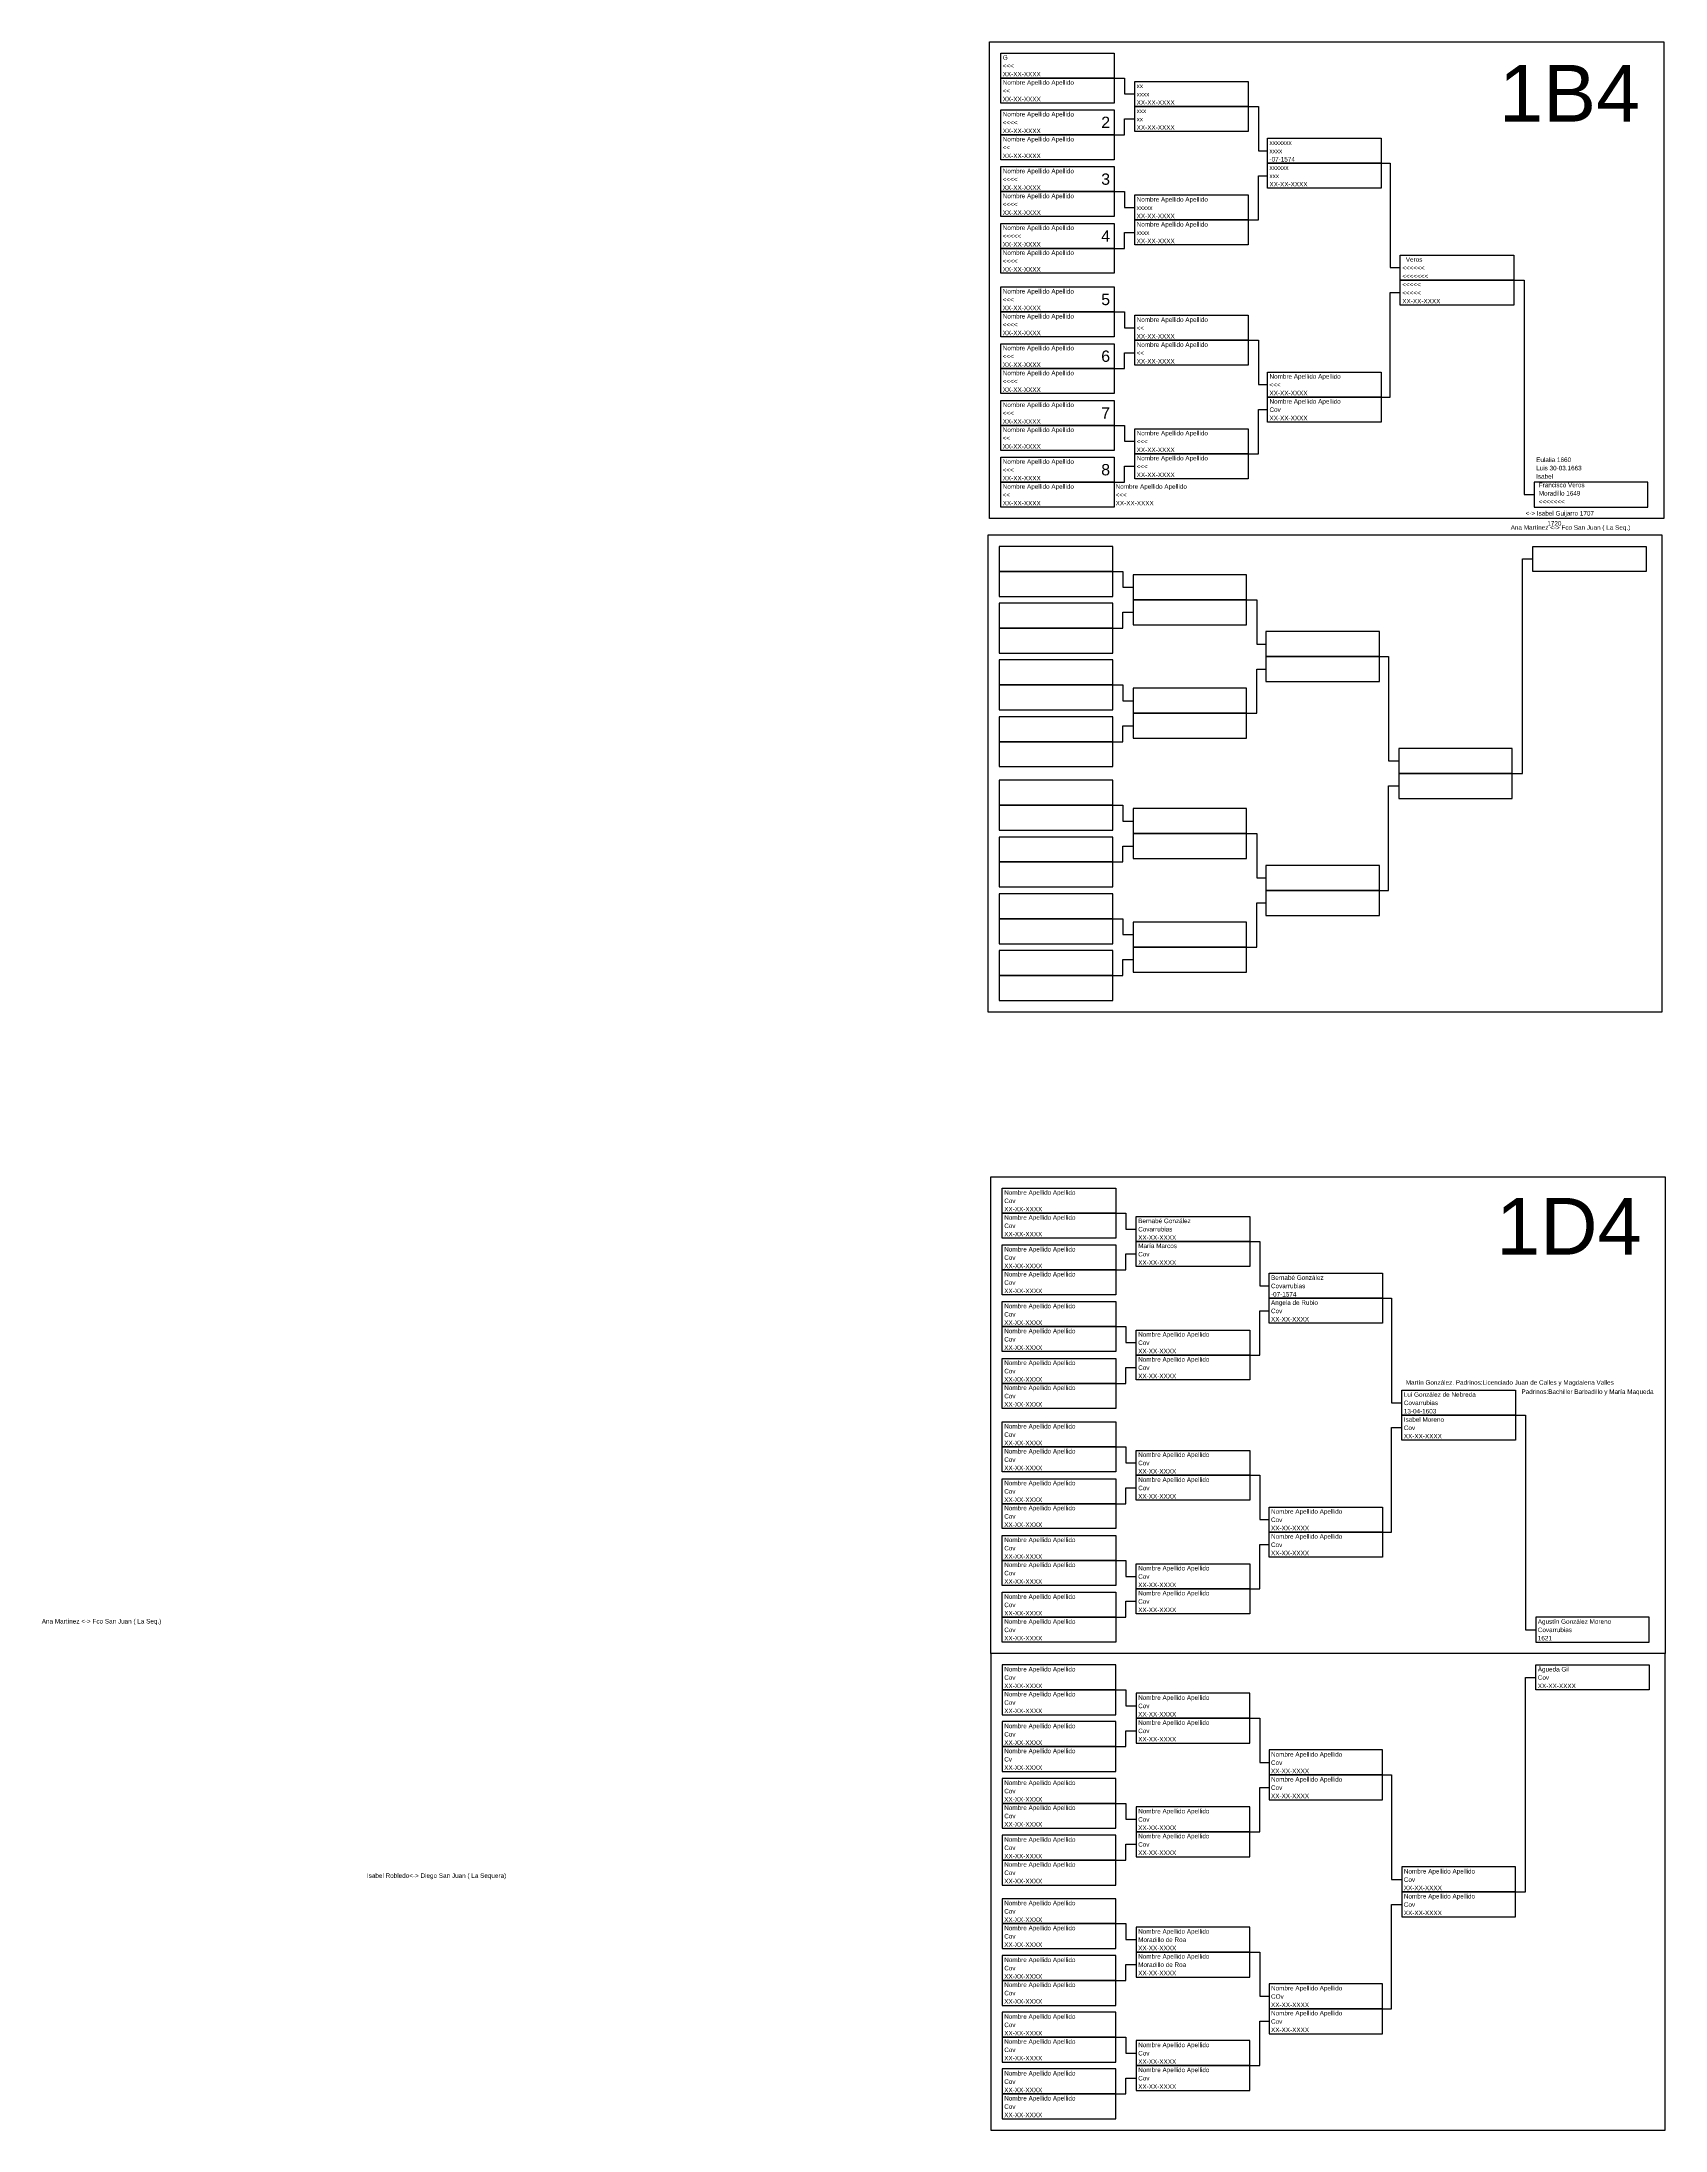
# Model space of a CAD drawing. Header units: millimetres. Extents: x -16844 to 23151, y -8543 to 4892.
# Drawn here: x -5241 to -4526, y -1500 to -580 of the extents above; entities that cross this region are included whole.
import ezdxf
from ezdxf.enums import TextEntityAlignment as Align

# ---------------------------------------------------------------- set-up
doc = ezdxf.new("R2010")
doc.units = ezdxf.units.MM
doc.layers.add('Guijarro', color=90, linetype='Continuous')
doc.layers.add('Sanz', color=230, linetype='Continuous')
doc.styles.add('Arial', font='arial.ttf', dxfattribs={"height": 0.01})

# ---------------------------------------------------------------- blocks, each defined once
blk = doc.blocks.new('Hoja superior')
for points in [[(0, 210), (297, 210), (297, 0), (0, 0)], [(5, 205), (55, 205), (55, 194), (5, 194)], [(5, 194), (55, 194), (55, 183), (5, 183)], [(64, 192.5), (114, 192.5), (114, 181.5), (64, 181.5)], [(5, 180), (55, 180), (55, 169), (5, 169)], [(64, 181.5), (114, 181.5), (114, 170.5), (64, 170.5)], [(5, 169), (55, 169), (55, 158), (5, 158)], [(122.5, 167.5), (172.5, 167.5), (172.5, 156.5), (122.5, 156.5)], [(122.5, 156.5), (172.5, 156.5), (172.5, 145.5), (122.5, 145.5)], [(5, 155), (55, 155), (55, 144), (5, 144)], [(5, 144), (55, 144), (55, 133), (5, 133)], [(64, 142.5), (114, 142.5), (114, 131.5), (64, 131.5)], [(5, 130), (55, 130), (55, 119), (5, 119)], [(64, 131.5), (114, 131.5), (114, 120.5), (64, 120.5)], [(5, 119), (55, 119), (55, 108), (5, 108)], [(181, 116), (231, 116), (231, 105), (181, 105)], [(5, 102), (55, 102), (55, 91), (5, 91)], [(181, 105), (231, 105), (231, 94), (181, 94)], [(5, 91), (55, 91), (55, 80), (5, 80)], [(64, 89.5), (114, 89.5), (114, 78.5), (64, 78.5)], [(5, 77), (55, 77), (55, 66), (5, 66)], [(64, 78.5), (114, 78.5), (114, 67.5), (64, 67.5)], [(5, 66), (55, 66), (55, 55), (5, 55)], [(122.5, 64.5), (172.5, 64.5), (172.5, 53.5), (122.5, 53.5)], [(5, 52), (55, 52), (55, 41), (5, 41)], [(122.5, 53.5), (172.5, 53.5), (172.5, 42.5), (122.5, 42.5)], [(5, 41), (55, 41), (55, 30), (5, 30)], [(64, 39.5), (114, 39.5), (114, 28.5), (64, 28.5)], [(64, 28.5), (114, 28.5), (114, 17.5), (64, 17.5)], [(5, 27), (55, 27), (55, 16), (5, 16)], [(5, 16), (55, 16), (55, 5), (5, 5)], [(240, 5), (290, 5), (290, 16), (240, 16)]]:
    blk.add_lwpolyline(points, close=True)
for points in [[(55, 194), (59.5, 194), (59.5, 187), (64, 187)], [(55, 169), (59.5, 169), (59.5, 176), (64, 176)], [(114, 181.5), (118.5, 181.5), (118.5, 162), (122.5, 162)], [(172.5, 156.5), (176.5, 156.5), (176.5, 110.5), (181, 110.5)], [(114, 131.5), (118.5, 131.5), (118.5, 151), (122.5, 151)], [(55, 144), (59.5, 144), (59.5, 137), (64, 137)], [(55, 119), (59.5, 119), (59.5, 126), (64, 126)], [(231, 105), (235.5, 105), (235.5, 10.5), (240, 10.5)], [(172.5, 53.5), (176.5, 53.5), (176.5, 99.5), (181, 99.5)], [(55, 91), (59.5, 91), (59.5, 84), (64, 84)], [(114, 78.5), (118.5, 78.5), (118.5, 59), (122.5, 59)], [(55, 66), (59.5, 66), (59.5, 73), (64, 73)], [(114, 28.5), (118.5, 28.5), (118.5, 48), (122.5, 48)], [(55, 41), (59.5, 41), (59.5, 34), (64, 34)], [(55, 16), (59.5, 16), (59.5, 23), (64, 23)]]:
    blk.add_lwpolyline(points)
blk = doc.blocks.new('Hoja inferior')
for points in [[(0, -210), (297, -210), (297, 0), (0, 0)], [(5, -16), (55, -16), (55, -5), (5, -5)], [(240, -5), (290, -5), (290, -16), (240, -16)], [(5, -27), (55, -27), (55, -16), (5, -16)], [(64, -28.5), (114, -28.5), (114, -17.5), (64, -17.5)], [(5, -41), (55, -41), (55, -30), (5, -30)], [(64, -39.5), (114, -39.5), (114, -28.5), (64, -28.5)], [(5, -52), (55, -52), (55, -41), (5, -41)], [(122.5, -53.5), (172.5, -53.5), (172.5, -42.5), (122.5, -42.5)], [(5, -66), (55, -66), (55, -55), (5, -55)], [(122.5, -64.5), (172.5, -64.5), (172.5, -53.5), (122.5, -53.5)], [(5, -77), (55, -77), (55, -66), (5, -66)], [(64, -78.5), (114, -78.5), (114, -67.5), (64, -67.5)], [(5, -91), (55, -91), (55, -80), (5, -80)], [(64, -89.5), (114, -89.5), (114, -78.5), (64, -78.5)], [(5, -102), (55, -102), (55, -91), (5, -91)], [(181, -105), (231, -105), (231, -94), (181, -94)], [(5, -119), (55, -119), (55, -108), (5, -108)], [(181, -116), (231, -116), (231, -105), (181, -105)], [(5, -130), (55, -130), (55, -119), (5, -119)], [(64, -131.5), (114, -131.5), (114, -120.5), (64, -120.5)], [(5, -144), (55, -144), (55, -133), (5, -133)], [(64, -142.5), (114, -142.5), (114, -131.5), (64, -131.5)], [(5, -155), (55, -155), (55, -144), (5, -144)], [(122.5, -156.5), (172.5, -156.5), (172.5, -145.5), (122.5, -145.5)], [(5, -169), (55, -169), (55, -158), (5, -158)], [(122.5, -167.5), (172.5, -167.5), (172.5, -156.5), (122.5, -156.5)], [(5, -180), (55, -180), (55, -169), (5, -169)], [(64, -181.5), (114, -181.5), (114, -170.5), (64, -170.5)], [(5, -194), (55, -194), (55, -183), (5, -183)], [(64, -192.5), (114, -192.5), (114, -181.5), (64, -181.5)], [(5, -205), (55, -205), (55, -194), (5, -194)]]:
    blk.add_lwpolyline(points, close=True)
for points in [[(55, -16), (59.5, -16), (59.5, -23), (64, -23)], [(231, -105), (235.5, -105), (235.5, -10.5), (240, -10.5)], [(55, -41), (59.5, -41), (59.5, -34), (64, -34)], [(114, -28.5), (118.5, -28.5), (118.5, -48), (122.5, -48)], [(172.5, -53.5), (176.5, -53.5), (176.5, -99.5), (181, -99.5)], [(114, -78.5), (118.5, -78.5), (118.5, -59), (122.5, -59)], [(55, -66), (59.5, -66), (59.5, -73), (64, -73)], [(55, -91), (59.5, -91), (59.5, -84), (64, -84)], [(55, -119), (59.5, -119), (59.5, -126), (64, -126)], [(172.5, -156.5), (176.5, -156.5), (176.5, -110.5), (181, -110.5)], [(55, -144), (59.5, -144), (59.5, -137), (64, -137)], [(114, -131.5), (118.5, -131.5), (118.5, -151), (122.5, -151)], [(114, -181.5), (118.5, -181.5), (118.5, -162), (122.5, -162)], [(55, -169), (59.5, -169), (59.5, -176), (64, -176)], [(55, -194), (59.5, -194), (59.5, -187), (64, -187)]]:
    blk.add_lwpolyline(points)
blk = doc.blocks.new('Casilla')
at = {"style": 'Arial'}
for tag, p in [('NOMBRE', (0.88, 8.08)), ('LUGAR_NACIMIENTO', (0.88, 4.42)), ('FECHA', (0.88, 0.75))]:
    blk.add_attdef(tag, p, '', height=2, dxfattribs=at)
blk = doc.blocks.new('Hermanos')
at = {"style": 'Arial'}
blk.add_attdef('NOMBRE', (0, 0), '', height=2, dxfattribs=at)

msp = doc.modelspace()

# ---------------------------------------------------------------- block references
for name, p, values in [('Casilla', (-4818.91, -596), {'NOMBRE': 'G', 'LUGAR_NACIMIENTO': '<<<', 'FECHA': 'XX-XX-XXXX'}), ('Casilla', (-4818.91, -607), {'NOMBRE': 'Nombre Apellido Apellido', 'LUGAR_NACIMIENTO': '<<', 'FECHA': 'XX-XX-XXXX'}), ('Casilla', (-4759.91, -608.5), {'NOMBRE': 'xx', 'LUGAR_NACIMIENTO': 'xxxx', 'FECHA': 'XX-XX-XXXX'}), ('Casilla', (-4818.91, -621), {'NOMBRE': 'Nombre Apellido Apellido', 'LUGAR_NACIMIENTO': '<<<<', 'FECHA': 'XX-XX-XXXX'}), ('Casilla', (-4759.91, -619.5), {'NOMBRE': 'xxx', 'LUGAR_NACIMIENTO': 'xx', 'FECHA': 'XX-XX-XXXX'}), ('Casilla', (-4818.91, -632), {'NOMBRE': 'Nombre Apellido Apellido', 'LUGAR_NACIMIENTO': '<<', 'FECHA': 'XX-XX-XXXX'}), ('Casilla', (-4701.41, -633.5), {'NOMBRE': 'xxxxxxx', 'LUGAR_NACIMIENTO': 'xxxx', 'FECHA': '-07-1574'}), ('Casilla', (-4818.91, -646), {'NOMBRE': 'Nombre Apellido Apellido', 'LUGAR_NACIMIENTO': '<<<<', 'FECHA': 'XX-XX-XXXX'}), ('Casilla', (-4701.41, -644.5), {'NOMBRE': 'xxxxxx', 'LUGAR_NACIMIENTO': 'xxx', 'FECHA': 'XX-XX-XXXX'}), ('Casilla', (-4818.91, -657), {'NOMBRE': 'Nombre Apellido Apellido', 'LUGAR_NACIMIENTO': '<<<<', 'FECHA': 'XX-XX-XXXX'}), ('Casilla', (-4759.91, -658.5), {'NOMBRE': 'Nombre Apellido Apellido', 'LUGAR_NACIMIENTO': 'xxxxx', 'FECHA': 'XX-XX-XXXX'}), ('Casilla', (-4818.91, -671), {'NOMBRE': 'Nombre Apellido Apellido', 'LUGAR_NACIMIENTO': '<<<<<', 'FECHA': 'XX-XX-XXXX'}), ('Casilla', (-4759.91, -669.5), {'NOMBRE': 'Nombre Apellido Apellido', 'LUGAR_NACIMIENTO': 'xxxx', 'FECHA': 'XX-XX-XXXX'}), ('Casilla', (-4818.91, -682), {'NOMBRE': 'Nombre Apellido Apellido', 'LUGAR_NACIMIENTO': '<<<<', 'FECHA': 'XX-XX-XXXX'}), ('Casilla', (-4642.91, -685), {'NOMBRE': '  Veros', 'LUGAR_NACIMIENTO': '<<<<<<', 'FECHA': '<<<<<<<'}), ('Casilla', (-4818.91, -699), {'NOMBRE': 'Nombre Apellido Apellido', 'LUGAR_NACIMIENTO': '<<<', 'FECHA': 'XX-XX-XXXX'}), ('Casilla', (-4642.91, -696), {'NOMBRE': '<<<<<', 'LUGAR_NACIMIENTO': '<<<<<', 'FECHA': 'XX-XX-XXXX'}), ('Casilla', (-4818.91, -710), {'NOMBRE': 'Nombre Apellido Apellido', 'LUGAR_NACIMIENTO': '<<<<', 'FECHA': 'XX-XX-XXXX'}), ('Casilla', (-4759.91, -711.5), {'NOMBRE': 'Nombre Apellido Apellido', 'LUGAR_NACIMIENTO': '<<', 'FECHA': 'XX-XX-XXXX'}), ('Casilla', (-4818.91, -724), {'NOMBRE': 'Nombre Apellido Apellido', 'LUGAR_NACIMIENTO': '<<<', 'FECHA': 'XX-XX-XXXX'}), ('Casilla', (-4759.91, -722.5), {'NOMBRE': 'Nombre Apellido Apellido', 'LUGAR_NACIMIENTO': '<<', 'FECHA': 'XX-XX-XXXX'}), ('Casilla', (-4818.91, -735), {'NOMBRE': 'Nombre Apellido Apellido', 'LUGAR_NACIMIENTO': '<<<<', 'FECHA': 'XX-XX-XXXX'}), ('Casilla', (-4701.41, -736.5), {'NOMBRE': 'Nombre Apellido Apellido', 'LUGAR_NACIMIENTO': '<<<', 'FECHA': 'XX-XX-XXXX'}), ('Casilla', (-4818.91, -749), {'NOMBRE': 'Nombre Apellido Apellido', 'LUGAR_NACIMIENTO': '<<<', 'FECHA': 'XX-XX-XXXX'}), ('Casilla', (-4701.41, -747.5), {'NOMBRE': 'Nombre Apellido Apellido', 'LUGAR_NACIMIENTO': 'Cov', 'FECHA': 'XX-XX-XXXX'}), ('Casilla', (-4818.91, -760), {'NOMBRE': 'Nombre Apellido Apellido', 'LUGAR_NACIMIENTO': '<<', 'FECHA': 'XX-XX-XXXX'}), ('Casilla', (-4759.91, -761.5), {'NOMBRE': 'Nombre Apellido Apellido', 'LUGAR_NACIMIENTO': '<<<', 'FECHA': 'XX-XX-XXXX'}), ('Casilla', (-4759.91, -772.5), {'NOMBRE': 'Nombre Apellido Apellido', 'LUGAR_NACIMIENTO': '<<<', 'FECHA': 'XX-XX-XXXX'}), ('Casilla', (-4583.95, -773.2), {'NOMBRE': 'Eulalia 1660', 'LUGAR_NACIMIENTO': 'Luis 30-03.1663', 'FECHA': 'Isabel'}), ('Casilla', (-4818.91, -774), {'NOMBRE': 'Nombre Apellido Apellido', 'LUGAR_NACIMIENTO': '<<<', 'FECHA': 'XX-XX-XXXX'}), ('Casilla', (-4818.91, -785), {'NOMBRE': 'Nombre Apellido Apellido', 'LUGAR_NACIMIENTO': '<<', 'FECHA': 'XX-XX-XXXX'}), ('Casilla', (-4769.16, -785), {'NOMBRE': 'Nombre Apellido Apellido', 'LUGAR_NACIMIENTO': '<<<', 'FECHA': 'XX-XX-XXXX'}), ('Casilla', (-4582.81, -784.32), {'NOMBRE': 'Francisco Veros', 'LUGAR_NACIMIENTO': 'Moradillo 1649', 'FECHA': '<<<<<<<'}), ('Hermanos', (-4588.52, -788.72), {'NOMBRE': ' <-> Isabel Guijarro 1707'}), ('Hermanos', (-4582.82, -793.17), {'NOMBRE': '      1720'}), ('Hermanos', (-4595.07, -794.97), {'NOMBRE': ' Ana Martínez <-> Fco San Juan ( La Seq.)'}), ('Casilla', (-4818.24, -1096), {'NOMBRE': 'Nombre Apellido Apellido', 'LUGAR_NACIMIENTO': 'Cov', 'FECHA': 'XX-XX-XXXX'}), ('Casilla', (-4818.24, -1107), {'NOMBRE': 'Nombre Apellido Apellido', 'LUGAR_NACIMIENTO': 'Cov', 'FECHA': 'XX-XX-XXXX'}), ('Casilla', (-4759.24, -1108.5), {'NOMBRE': 'Bernabé González', 'LUGAR_NACIMIENTO': 'Covarrubias', 'FECHA': 'XX-XX-XXXX'}), ('Casilla', (-4818.24, -1121), {'NOMBRE': 'Nombre Apellido Apellido', 'LUGAR_NACIMIENTO': 'Cov', 'FECHA': 'XX-XX-XXXX'}), ('Casilla', (-4759.24, -1119.5), {'NOMBRE': 'María Marcos', 'LUGAR_NACIMIENTO': 'Cov', 'FECHA': 'XX-XX-XXXX'}), ('Casilla', (-4818.24, -1132), {'NOMBRE': 'Nombre Apellido Apellido', 'LUGAR_NACIMIENTO': 'Cov', 'FECHA': 'XX-XX-XXXX'}), ('Casilla', (-4700.74, -1133.5), {'NOMBRE': 'Bernabé González', 'LUGAR_NACIMIENTO': 'Covarrubias', 'FECHA': '-07-1574'}), ('Casilla', (-4818.24, -1146), {'NOMBRE': 'Nombre Apellido Apellido', 'LUGAR_NACIMIENTO': 'Cov', 'FECHA': 'XX-XX-XXXX'}), ('Casilla', (-4700.74, -1144.5), {'NOMBRE': 'Angela de Rubio', 'LUGAR_NACIMIENTO': 'Cov', 'FECHA': 'XX-XX-XXXX'}), ('Casilla', (-4818.24, -1157), {'NOMBRE': 'Nombre Apellido Apellido', 'LUGAR_NACIMIENTO': 'Cov', 'FECHA': 'XX-XX-XXXX'}), ('Casilla', (-4759.24, -1158.5), {'NOMBRE': 'Nombre Apellido Apellido', 'LUGAR_NACIMIENTO': 'Cov', 'FECHA': 'XX-XX-XXXX'}), ('Casilla', (-4818.24, -1171), {'NOMBRE': 'Nombre Apellido Apellido', 'LUGAR_NACIMIENTO': 'Cov', 'FECHA': 'XX-XX-XXXX'}), ('Casilla', (-4759.24, -1169.5), {'NOMBRE': 'Nombre Apellido Apellido', 'LUGAR_NACIMIENTO': 'Cov', 'FECHA': 'XX-XX-XXXX'}), ('Casilla', (-4818.24, -1182), {'NOMBRE': 'Nombre Apellido Apellido', 'LUGAR_NACIMIENTO': 'Cov', 'FECHA': 'XX-XX-XXXX'}), ('Casilla', (-4642.24, -1185), {'NOMBRE': 'Lui González de Nebreda', 'LUGAR_NACIMIENTO': 'Covarrubias', 'FECHA': '13-04-1603'}), ('Hermanos', (-4640.52, -1171.6), {'NOMBRE': 'Martín González. Padrinos:Licenciado Juan de Calles y Magdalena Valles'}), ('Hermanos', (-4589.57, -1175.67), {'NOMBRE': 'Padrinos:Bachiller Barbadillo y María Maqueda'}), ('Casilla', (-4642.24, -1196), {'NOMBRE': 'Isabel Moreno', 'LUGAR_NACIMIENTO': 'Cov', 'FECHA': 'XX-XX-XXXX'}), ('Casilla', (-4818.24, -1199), {'NOMBRE': 'Nombre Apellido Apellido', 'LUGAR_NACIMIENTO': 'Cov', 'FECHA': 'XX-XX-XXXX'}), ('Casilla', (-4818.24, -1210), {'NOMBRE': 'Nombre Apellido Apellido', 'LUGAR_NACIMIENTO': 'Cov', 'FECHA': 'XX-XX-XXXX'}), ('Casilla', (-4759.24, -1211.5), {'NOMBRE': 'Nombre Apellido Apellido', 'LUGAR_NACIMIENTO': 'Cov', 'FECHA': 'XX-XX-XXXX'}), ('Casilla', (-4818.24, -1224), {'NOMBRE': 'Nombre Apellido Apellido', 'LUGAR_NACIMIENTO': 'Cov', 'FECHA': 'XX-XX-XXXX'}), ('Casilla', (-4759.24, -1222.5), {'NOMBRE': 'Nombre Apellido Apellido', 'LUGAR_NACIMIENTO': 'Cov', 'FECHA': 'XX-XX-XXXX'}), ('Casilla', (-4818.24, -1235), {'NOMBRE': 'Nombre Apellido Apellido', 'LUGAR_NACIMIENTO': 'Cov', 'FECHA': 'XX-XX-XXXX'}), ('Casilla', (-4700.74, -1236.5), {'NOMBRE': 'Nombre Apellido Apellido', 'LUGAR_NACIMIENTO': 'Cov', 'FECHA': 'XX-XX-XXXX'}), ('Casilla', (-4818.24, -1249), {'NOMBRE': 'Nombre Apellido Apellido', 'LUGAR_NACIMIENTO': 'Cov', 'FECHA': 'XX-XX-XXXX'}), ('Casilla', (-4700.74, -1247.5), {'NOMBRE': 'Nombre Apellido Apellido', 'LUGAR_NACIMIENTO': 'Cov', 'FECHA': 'XX-XX-XXXX'}), ('Casilla', (-4818.24, -1260), {'NOMBRE': 'Nombre Apellido Apellido', 'LUGAR_NACIMIENTO': 'Cov', 'FECHA': 'XX-XX-XXXX'}), ('Casilla', (-4759.24, -1261.5), {'NOMBRE': 'Nombre Apellido Apellido', 'LUGAR_NACIMIENTO': 'Cov', 'FECHA': 'XX-XX-XXXX'}), ('Casilla', (-4818.24, -1274), {'NOMBRE': 'Nombre Apellido Apellido', 'LUGAR_NACIMIENTO': 'Cov', 'FECHA': 'XX-XX-XXXX'}), ('Casilla', (-4759.24, -1272.5), {'NOMBRE': 'Nombre Apellido Apellido', 'LUGAR_NACIMIENTO': 'Cov', 'FECHA': 'XX-XX-XXXX'}), ('Hermanos', (-5242.04, -1276.79), {'NOMBRE': ' Ana Martínez <-> Fco San Juan ( La Seq.)'}), ('Casilla', (-4818.24, -1285), {'NOMBRE': 'Nombre Apellido Apellido', 'LUGAR_NACIMIENTO': 'Cov', 'FECHA': 'XX-XX-XXXX'}), ('Casilla', (-4583.24, -1285), {'NOMBRE': 'Agustín González Moreno', 'LUGAR_NACIMIENTO': 'Covarrubias', 'FECHA': '1621'}), ('Casilla', (-4818.24, -1306), {'NOMBRE': 'Nombre Apellido Apellido', 'LUGAR_NACIMIENTO': 'Cov', 'FECHA': 'XX-XX-XXXX'}), ('Casilla', (-4583.24, -1306), {'NOMBRE': 'Ägueda Gil', 'LUGAR_NACIMIENTO': 'Cov', 'FECHA': 'XX-XX-XXXX'}), ('Casilla', (-4818.24, -1317), {'NOMBRE': 'Nombre Apellido Apellido', 'LUGAR_NACIMIENTO': 'Cov', 'FECHA': 'XX-XX-XXXX'}), ('Casilla', (-4759.24, -1318.5), {'NOMBRE': 'Nombre Apellido Apellido', 'LUGAR_NACIMIENTO': 'Cov', 'FECHA': 'XX-XX-XXXX'}), ('Casilla', (-4818.24, -1331), {'NOMBRE': 'Nombre Apellido Apellido', 'LUGAR_NACIMIENTO': 'Cov', 'FECHA': 'XX-XX-XXXX'}), ('Casilla', (-4759.24, -1329.5), {'NOMBRE': 'Nombre Apellido Apellido', 'LUGAR_NACIMIENTO': 'Cov', 'FECHA': 'XX-XX-XXXX'}), ('Casilla', (-4818.24, -1342), {'NOMBRE': 'Nombre Apellido Apellido', 'LUGAR_NACIMIENTO': 'Cv', 'FECHA': 'XX-XX-XXXX'}), ('Casilla', (-4700.74, -1343.5), {'NOMBRE': 'Nombre Apellido Apellido', 'LUGAR_NACIMIENTO': 'Cov', 'FECHA': 'XX-XX-XXXX'}), ('Casilla', (-4818.24, -1356), {'NOMBRE': 'Nombre Apellido Apellido', 'LUGAR_NACIMIENTO': 'Cov', 'FECHA': 'XX-XX-XXXX'}), ('Casilla', (-4700.74, -1354.5), {'NOMBRE': 'Nombre Apellido Apellido', 'LUGAR_NACIMIENTO': 'Cov', 'FECHA': 'XX-XX-XXXX'}), ('Casilla', (-4818.24, -1367), {'NOMBRE': 'Nombre Apellido Apellido', 'LUGAR_NACIMIENTO': 'Cov', 'FECHA': 'XX-XX-XXXX'}), ('Casilla', (-4759.24, -1368.5), {'NOMBRE': 'Nombre Apellido Apellido', 'LUGAR_NACIMIENTO': 'Cov', 'FECHA': 'XX-XX-XXXX'}), ('Casilla', (-4759.24, -1379.5), {'NOMBRE': 'Nombre Apellido Apellido', 'LUGAR_NACIMIENTO': 'Cov', 'FECHA': 'XX-XX-XXXX'}), ('Casilla', (-4818.24, -1381), {'NOMBRE': 'Nombre Apellido Apellido', 'LUGAR_NACIMIENTO': 'Cov', 'FECHA': 'XX-XX-XXXX'}), ('Hermanos', (-5098.05, -1388.84), {'NOMBRE': 'Isabel Robledo<-> Diego San Juan ( La Sequera)'}), ('Casilla', (-4818.24, -1392), {'NOMBRE': 'Nombre Apellido Apellido', 'LUGAR_NACIMIENTO': 'Cov', 'FECHA': 'XX-XX-XXXX'}), ('Casilla', (-4642.24, -1395), {'NOMBRE': 'Nombre Apellido Apellido', 'LUGAR_NACIMIENTO': 'Cov', 'FECHA': 'XX-XX-XXXX'}), ('Casilla', (-4642.24, -1406), {'NOMBRE': 'Nombre Apellido Apellido', 'LUGAR_NACIMIENTO': 'Cov', 'FECHA': 'XX-XX-XXXX'}), ('Casilla', (-4818.24, -1409), {'NOMBRE': 'Nombre Apellido Apellido', 'LUGAR_NACIMIENTO': 'Cov', 'FECHA': 'XX-XX-XXXX'}), ('Casilla', (-4818.24, -1420), {'NOMBRE': 'Nombre Apellido Apellido', 'LUGAR_NACIMIENTO': 'Cov', 'FECHA': 'XX-XX-XXXX'}), ('Casilla', (-4759.24, -1421.5), {'NOMBRE': 'Nombre Apellido Apellido', 'LUGAR_NACIMIENTO': 'Moradillo de Roa', 'FECHA': 'XX-XX-XXXX'}), ('Casilla', (-4818.24, -1434), {'NOMBRE': 'Nombre Apellido Apellido', 'LUGAR_NACIMIENTO': 'Cov', 'FECHA': 'XX-XX-XXXX'}), ('Casilla', (-4759.24, -1432.5), {'NOMBRE': 'Nombre Apellido Apellido', 'LUGAR_NACIMIENTO': 'Moradillo de Roa', 'FECHA': 'XX-XX-XXXX'}), ('Casilla', (-4818.24, -1445), {'NOMBRE': 'Nombre Apellido Apellido', 'LUGAR_NACIMIENTO': 'Cov', 'FECHA': 'XX-XX-XXXX'}), ('Casilla', (-4700.74, -1446.5), {'NOMBRE': 'Nombre Apellido Apellido', 'LUGAR_NACIMIENTO': 'COv', 'FECHA': 'XX-XX-XXXX'}), ('Casilla', (-4818.24, -1459), {'NOMBRE': 'Nombre Apellido Apellido', 'LUGAR_NACIMIENTO': 'Cov', 'FECHA': 'XX-XX-XXXX'}), ('Casilla', (-4700.74, -1457.5), {'NOMBRE': 'Nombre Apellido Apellido', 'LUGAR_NACIMIENTO': 'Cov', 'FECHA': 'XX-XX-XXXX'}), ('Casilla', (-4818.24, -1470), {'NOMBRE': 'Nombre Apellido Apellido', 'LUGAR_NACIMIENTO': 'Cov', 'FECHA': 'XX-XX-XXXX'}), ('Casilla', (-4759.24, -1471.5), {'NOMBRE': 'Nombre Apellido Apellido', 'LUGAR_NACIMIENTO': 'Cov', 'FECHA': 'XX-XX-XXXX'}), ('Casilla', (-4818.24, -1484), {'NOMBRE': 'Nombre Apellido Apellido', 'LUGAR_NACIMIENTO': 'Cov', 'FECHA': 'XX-XX-XXXX'}), ('Casilla', (-4759.24, -1482.5), {'NOMBRE': 'Nombre Apellido Apellido', 'LUGAR_NACIMIENTO': 'Cov', 'FECHA': 'XX-XX-XXXX'}), ('Casilla', (-4818.24, -1495), {'NOMBRE': 'Nombre Apellido Apellido', 'LUGAR_NACIMIENTO': 'Cov', 'FECHA': 'XX-XX-XXXX'})]:
    msp.add_blockref(name, p).add_auto_attribs(values)
at = {"layer": 'Guijarro'}
for name, p in [('Hoja superior', (-4823.91, -790)), ('Hoja inferior', (-4824.59, -797.32))]:
    msp.add_blockref(name, p, dxfattribs=at)
at = {"layer": 'Sanz'}
for name in ['Hoja superior', 'Hoja inferior']:
    msp.add_blockref(name, (-4823.24, -1290), dxfattribs=at)

# ---------------------------------------------------------------- texts
at = {"style": 'Arial'}
for s, p in [('2', (-4770.75, -618.01)), ('3', (-4770.75, -643.01)), ('4', (-4770.75, -668.01)), ('5', (-4770.75, -696.01)), ('6', (-4770.75, -721.01)), ('7', (-4770.75, -746.01)), ('8', (-4770.75, -771.01))]:
    msp.add_text(s, height=5, dxfattribs=at).set_placement(p, align=Align.RIGHT)
at = {"layer": 'Guijarro', "style": 'Arial'}
msp.add_text('1B4', height=25, dxfattribs=at).set_placement((-4537.29, -615.19), align=Align.RIGHT)
at = {"layer": 'Sanz', "style": 'Arial'}
msp.add_text('1D4', height=25, dxfattribs=at).set_placement((-4536.62, -1114.28), align=Align.RIGHT)

doc.saveas('drawing.dxf')
